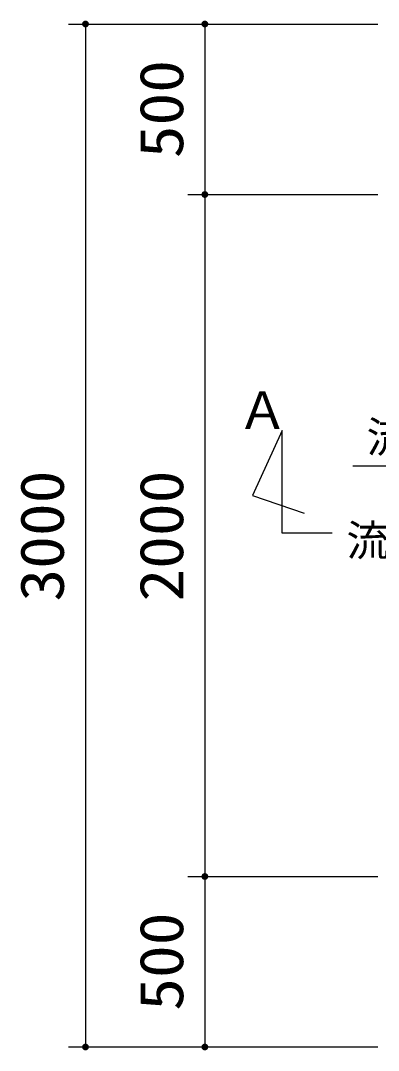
# Model space of a CAD drawing. Units: millimetres, scale not verified. Extents: x -14850 to 14850, y -10500 to 10500.
# Drawn here: x -11813 to -10764, y -1449 to 1571 of the extents above; entities that cross this region are included whole.
import ezdxf
from ezdxf.enums import TextEntityAlignment as Align

# ---------------------------------------------------------------- set-up
doc = ezdxf.new("R2010")
doc.units = ezdxf.units.MM
doc.header["$LTSCALE"] = 50
for name, color, linetype, lineweight in [('0-0_空気管', 3, 'Continuous', 25), ('0-1_機器', 5, 'Continuous', 25), ('0-5_製作', 5, 'Continuous', 25)]:
    doc.layers.add(name, color=color, linetype=linetype, lineweight=lineweight)
doc.styles.add('ＭＳ ゴシック', font='')
doc.styles.get('ＭＳ ゴシック').set_extended_font_data('MS Gothic')

msp = doc.modelspace()

# ---------------------------------------------------------------- linework, layer by layer
at = {"layer": '0-0_空気管'}
msp.add_line((-10427.86, 264.68), (-10839.36, 264.68), dxfattribs=at)
at = {"layer": '0-1_機器', "color": 3}
msp.add_lwpolyline([(-10900.1, 67.88), (-11046.47, 67.88), (-11046.47, 369.38), (-11132.98, 179.04), (-10981.58, 127.14)], dxfattribs=at)
at = {"layer": '0-5_製作', "color": 2}
for p, q in [((-11672.97, 1561.47), (-11272.97, 1561.47)), ((-11622.97, 1561.47), (-11622.97, -1438.53)), ((-11322.97, 1561.47), (-10765.8, 1561.47)), ((-11272.97, 1561.47), (-11272.97, 1061.47)), ((-11322.97, 1061.47), (-10765.8, 1061.47)), ((-11272.97, 1061.47), (-11272.97, -938.53)), ((-11322.97, -938.53), (-10765.8, -938.53)), ((-11272.97, -938.53), (-11272.97, -1438.53)), ((-11672.97, -1438.53), (-11272.97, -1438.53)), ((-11322.97, -1438.53), (-10765.8, -1438.53))]:
    msp.add_line(p, q, dxfattribs=at)
at = {"layer": '0-5_製作'}
for points in [[(-11626.65, 1570.76), (-11622.97, 1561.47), (-11627.78, 1570.23)], [(-11625.45, 1571.15), (-11622.97, 1561.47), (-11626.65, 1570.76)], [(-11624.22, 1571.39), (-11622.97, 1561.47), (-11625.45, 1571.15)], [(-11622.97, 1571.47), (-11622.97, 1561.47), (-11624.22, 1571.39)], [(-11622.34, 1571.45), (-11622.97, 1561.47), (-11622.97, 1571.47)], [(-11621.09, 1571.29), (-11622.97, 1561.47), (-11622.34, 1571.45)], [(-11621.09, 1571.29), (-11612.97, 1561.47), (-11622.97, 1561.47)], [(-11619.88, 1570.98), (-11612.97, 1561.47), (-11621.09, 1571.29)], [(-11618.71, 1570.51), (-11612.97, 1561.47), (-11619.88, 1570.98)], [(-11617.61, 1569.91), (-11612.97, 1561.47), (-11618.71, 1570.51)], [(-11276.65, 1570.76), (-11272.97, 1561.47), (-11277.78, 1570.23)], [(-11275.45, 1571.15), (-11272.97, 1561.47), (-11276.65, 1570.76)], [(-11274.22, 1571.39), (-11272.97, 1561.47), (-11275.45, 1571.15)], [(-11272.97, 1571.47), (-11272.97, 1561.47), (-11274.22, 1571.39)], [(-11272.34, 1571.45), (-11272.97, 1561.47), (-11272.97, 1571.47)], [(-11271.09, 1571.29), (-11272.97, 1561.47), (-11272.34, 1571.45)], [(-11271.09, 1571.29), (-11262.97, 1561.47), (-11272.97, 1561.47)], [(-11269.88, 1570.98), (-11262.97, 1561.47), (-11271.09, 1571.29)], [(-11268.71, 1570.51), (-11262.97, 1561.47), (-11269.88, 1570.98)], [(-11267.61, 1569.91), (-11262.97, 1561.47), (-11268.71, 1570.51)], [(-11632.48, 1564.56), (-11632.97, 1561.47), (-11632.95, 1562.09)], [(-11632.48, 1564.56), (-11622.97, 1561.47), (-11632.97, 1561.47)], [(-11622.97, 1561.47), (-11632.89, 1560.21), (-11632.97, 1561.47)], [(-11632.48, 1564.56), (-11632.95, 1562.09), (-11632.79, 1563.34)], [(-11622.97, 1561.47), (-11632.65, 1558.98), (-11632.89, 1560.21)], [(-11622.97, 1561.47), (-11632.26, 1557.79), (-11632.65, 1558.98)], [(-11632.02, 1565.72), (-11622.97, 1561.47), (-11632.48, 1564.56)], [(-11622.97, 1561.47), (-11631.73, 1556.65), (-11632.26, 1557.79)], [(-11631.41, 1566.82), (-11622.97, 1561.47), (-11632.02, 1565.72)], [(-11622.97, 1561.47), (-11631.06, 1555.59), (-11631.73, 1556.65)], [(-11630.67, 1567.84), (-11622.97, 1561.47), (-11631.41, 1566.82)], [(-11622.97, 1561.47), (-11630.26, 1554.62), (-11631.06, 1555.59)], [(-11629.81, 1568.76), (-11622.97, 1561.47), (-11630.67, 1567.84)], [(-11622.97, 1561.47), (-11629.34, 1553.76), (-11630.26, 1554.62)], [(-11628.84, 1569.56), (-11622.97, 1561.47), (-11629.81, 1568.76)], [(-11622.97, 1561.47), (-11628.32, 1553.02), (-11629.34, 1553.76)], [(-11627.78, 1570.23), (-11622.97, 1561.47), (-11628.84, 1569.56)], [(-11622.97, 1561.47), (-11627.22, 1552.42), (-11628.32, 1553.02)], [(-11622.97, 1561.47), (-11626.06, 1551.96), (-11627.22, 1552.42)], [(-11622.97, 1561.47), (-11624.84, 1551.64), (-11626.06, 1551.96)], [(-11622.97, 1561.47), (-11623.59, 1551.49), (-11624.84, 1551.64)], [(-11622.97, 1551.47), (-11623.59, 1551.49), (-11622.97, 1561.47)], [(-11612.97, 1561.47), (-11622.97, 1551.47), (-11622.97, 1561.47)], [(-11612.97, 1561.47), (-11621.71, 1551.55), (-11622.97, 1551.47)], [(-11612.97, 1561.47), (-11620.48, 1551.78), (-11621.71, 1551.55)], [(-11612.97, 1561.47), (-11619.29, 1552.17), (-11620.48, 1551.78)], [(-11612.97, 1561.47), (-11618.15, 1552.7), (-11619.29, 1552.17)], [(-11612.97, 1561.47), (-11617.09, 1553.38), (-11618.15, 1552.7)], [(-11616.59, 1569.17), (-11612.97, 1561.47), (-11617.61, 1569.91)], [(-11612.97, 1561.47), (-11616.12, 1554.18), (-11617.09, 1553.38)], [(-11615.68, 1568.31), (-11612.97, 1561.47), (-11616.59, 1569.17)], [(-11612.97, 1561.47), (-11615.26, 1555.09), (-11616.12, 1554.18)], [(-11614.88, 1567.34), (-11612.97, 1561.47), (-11615.68, 1568.31)], [(-11612.97, 1561.47), (-11614.52, 1556.11), (-11615.26, 1555.09)], [(-11614.2, 1566.28), (-11612.97, 1561.47), (-11614.88, 1567.34)], [(-11612.97, 1561.47), (-11613.92, 1557.21), (-11614.52, 1556.11)], [(-11613.67, 1565.15), (-11612.97, 1561.47), (-11614.2, 1566.28)], [(-11612.97, 1561.47), (-11613.46, 1558.38), (-11613.92, 1557.21)], [(-11613.28, 1563.95), (-11612.97, 1561.47), (-11613.67, 1565.15)], [(-11612.97, 1561.47), (-11613.14, 1559.59), (-11613.46, 1558.38)], [(-11613.05, 1562.72), (-11612.97, 1561.47), (-11613.28, 1563.95)], [(-11612.99, 1560.84), (-11613.14, 1559.59), (-11612.97, 1561.47)], [(-11282.48, 1564.56), (-11282.97, 1561.47), (-11282.95, 1562.09)], [(-11282.48, 1564.56), (-11272.97, 1561.47), (-11282.97, 1561.47)], [(-11272.97, 1561.47), (-11282.89, 1560.21), (-11282.97, 1561.47)], [(-11282.48, 1564.56), (-11282.95, 1562.09), (-11282.79, 1563.34)], [(-11272.97, 1561.47), (-11282.65, 1558.98), (-11282.89, 1560.21)], [(-11272.97, 1561.47), (-11282.26, 1557.79), (-11282.65, 1558.98)], [(-11282.02, 1565.72), (-11272.97, 1561.47), (-11282.48, 1564.56)], [(-11272.97, 1561.47), (-11281.73, 1556.65), (-11282.26, 1557.79)], [(-11281.41, 1566.82), (-11272.97, 1561.47), (-11282.02, 1565.72)], [(-11272.97, 1561.47), (-11281.06, 1555.59), (-11281.73, 1556.65)], [(-11280.67, 1567.84), (-11272.97, 1561.47), (-11281.41, 1566.82)], [(-11272.97, 1561.47), (-11280.26, 1554.62), (-11281.06, 1555.59)], [(-11279.81, 1568.76), (-11272.97, 1561.47), (-11280.67, 1567.84)], [(-11272.97, 1561.47), (-11279.34, 1553.76), (-11280.26, 1554.62)], [(-11278.84, 1569.56), (-11272.97, 1561.47), (-11279.81, 1568.76)], [(-11272.97, 1561.47), (-11278.32, 1553.02), (-11279.34, 1553.76)], [(-11277.78, 1570.23), (-11272.97, 1561.47), (-11278.84, 1569.56)], [(-11272.97, 1561.47), (-11277.22, 1552.42), (-11278.32, 1553.02)], [(-11272.97, 1561.47), (-11276.06, 1551.96), (-11277.22, 1552.42)], [(-11272.97, 1561.47), (-11274.84, 1551.64), (-11276.06, 1551.96)], [(-11272.97, 1561.47), (-11273.59, 1551.49), (-11274.84, 1551.64)], [(-11272.97, 1551.47), (-11273.59, 1551.49), (-11272.97, 1561.47)], [(-11262.97, 1561.47), (-11272.97, 1551.47), (-11272.97, 1561.47)], [(-11262.97, 1561.47), (-11271.71, 1551.55), (-11272.97, 1551.47)], [(-11262.97, 1561.47), (-11270.48, 1551.78), (-11271.71, 1551.55)], [(-11262.97, 1561.47), (-11269.29, 1552.17), (-11270.48, 1551.78)], [(-11262.97, 1561.47), (-11268.15, 1552.7), (-11269.29, 1552.17)], [(-11262.97, 1561.47), (-11267.09, 1553.38), (-11268.15, 1552.7)], [(-11266.59, 1569.17), (-11262.97, 1561.47), (-11267.61, 1569.91)], [(-11262.97, 1561.47), (-11266.12, 1554.18), (-11267.09, 1553.38)], [(-11265.68, 1568.31), (-11262.97, 1561.47), (-11266.59, 1569.17)], [(-11262.97, 1561.47), (-11265.26, 1555.09), (-11266.12, 1554.18)], [(-11264.88, 1567.34), (-11262.97, 1561.47), (-11265.68, 1568.31)], [(-11262.97, 1561.47), (-11264.52, 1556.11), (-11265.26, 1555.09)], [(-11264.2, 1566.28), (-11262.97, 1561.47), (-11264.88, 1567.34)], [(-11262.97, 1561.47), (-11263.92, 1557.21), (-11264.52, 1556.11)], [(-11263.67, 1565.15), (-11262.97, 1561.47), (-11264.2, 1566.28)], [(-11262.97, 1561.47), (-11263.46, 1558.38), (-11263.92, 1557.21)], [(-11263.28, 1563.95), (-11262.97, 1561.47), (-11263.67, 1565.15)], [(-11262.97, 1561.47), (-11263.14, 1559.59), (-11263.46, 1558.38)], [(-11263.05, 1562.72), (-11262.97, 1561.47), (-11263.28, 1563.95)], [(-11262.99, 1560.84), (-11263.14, 1559.59), (-11262.97, 1561.47)], [(-11282.79, 1063.34), (-11282.97, 1061.47), (-11282.95, 1062.09)], [(-11282.79, 1063.34), (-11272.97, 1061.47), (-11282.97, 1061.47)], [(-11272.97, 1061.47), (-11282.89, 1060.21), (-11282.97, 1061.47)], [(-11272.97, 1061.47), (-11282.65, 1058.98), (-11282.89, 1060.21)], [(-11282.48, 1064.56), (-11272.97, 1061.47), (-11282.79, 1063.34)], [(-11272.97, 1061.47), (-11282.26, 1057.79), (-11282.65, 1058.98)], [(-11282.02, 1065.72), (-11272.97, 1061.47), (-11282.48, 1064.56)], [(-11272.97, 1061.47), (-11281.73, 1056.65), (-11282.26, 1057.79)], [(-11281.41, 1066.83), (-11272.97, 1061.47), (-11282.02, 1065.72)], [(-11272.97, 1061.47), (-11281.06, 1055.59), (-11281.73, 1056.65)], [(-11280.67, 1067.84), (-11272.97, 1061.47), (-11281.41, 1066.83)], [(-11272.97, 1061.47), (-11280.26, 1054.62), (-11281.06, 1055.59)], [(-11279.81, 1068.76), (-11272.97, 1061.47), (-11280.67, 1067.84)], [(-11272.97, 1061.47), (-11279.34, 1053.76), (-11280.26, 1054.62)], [(-11278.84, 1069.56), (-11272.97, 1061.47), (-11279.81, 1068.76)], [(-11272.97, 1061.47), (-11278.32, 1053.02), (-11279.34, 1053.76)], [(-11277.78, 1070.23), (-11272.97, 1061.47), (-11278.84, 1069.56)], [(-11272.97, 1061.47), (-11277.22, 1052.42), (-11278.32, 1053.02)], [(-11276.65, 1070.76), (-11272.97, 1061.47), (-11277.78, 1070.23)], [(-11272.97, 1061.47), (-11276.06, 1051.96), (-11277.22, 1052.42)], [(-11275.45, 1071.15), (-11272.97, 1061.47), (-11276.65, 1070.76)], [(-11272.97, 1061.47), (-11274.84, 1051.64), (-11276.06, 1051.96)], [(-11274.22, 1071.39), (-11272.97, 1061.47), (-11275.45, 1071.15)], [(-11272.97, 1061.47), (-11273.59, 1051.49), (-11274.84, 1051.64)], [(-11272.97, 1071.47), (-11272.97, 1061.47), (-11274.22, 1071.39)], [(-11272.97, 1051.47), (-11273.59, 1051.49), (-11272.97, 1061.47)], [(-11272.34, 1071.45), (-11272.97, 1061.47), (-11272.97, 1071.47)], [(-11271.09, 1071.29), (-11272.97, 1061.47), (-11272.34, 1071.45)], [(-11271.09, 1071.29), (-11262.97, 1061.47), (-11272.97, 1061.47)], [(-11262.97, 1061.47), (-11272.97, 1051.47), (-11272.97, 1061.47)], [(-11262.97, 1061.47), (-11271.71, 1051.55), (-11272.97, 1051.47)], [(-11262.97, 1061.47), (-11270.48, 1051.78), (-11271.71, 1051.55)], [(-11269.88, 1070.98), (-11262.97, 1061.47), (-11271.09, 1071.29)], [(-11262.97, 1061.47), (-11269.29, 1052.17), (-11270.48, 1051.78)], [(-11268.71, 1070.52), (-11262.97, 1061.47), (-11269.88, 1070.98)], [(-11262.97, 1061.47), (-11268.15, 1052.7), (-11269.29, 1052.17)], [(-11267.61, 1069.91), (-11262.97, 1061.47), (-11268.71, 1070.52)], [(-11262.97, 1061.47), (-11267.09, 1053.38), (-11268.15, 1052.7)], [(-11266.59, 1069.17), (-11262.97, 1061.47), (-11267.61, 1069.91)], [(-11262.97, 1061.47), (-11266.12, 1054.18), (-11267.09, 1053.38)], [(-11265.68, 1068.31), (-11262.97, 1061.47), (-11266.59, 1069.17)], [(-11262.97, 1061.47), (-11265.26, 1055.09), (-11266.12, 1054.18)], [(-11264.88, 1067.34), (-11262.97, 1061.47), (-11265.68, 1068.31)], [(-11262.97, 1061.47), (-11264.52, 1056.11), (-11265.26, 1055.09)], [(-11264.2, 1066.28), (-11262.97, 1061.47), (-11264.88, 1067.34)], [(-11262.97, 1061.47), (-11263.92, 1057.21), (-11264.52, 1056.11)], [(-11263.67, 1065.15), (-11262.97, 1061.47), (-11264.2, 1066.28)], [(-11262.97, 1061.47), (-11263.46, 1058.38), (-11263.92, 1057.21)], [(-11263.28, 1063.95), (-11262.97, 1061.47), (-11263.67, 1065.15)], [(-11262.97, 1061.47), (-11263.14, 1059.59), (-11263.46, 1058.38)], [(-11263.05, 1062.72), (-11262.97, 1061.47), (-11263.28, 1063.95)], [(-11262.97, 1061.47), (-11262.99, 1060.84), (-11263.14, 1059.59)], [(-11282.48, -935.44), (-11272.97, -938.53), (-11282.79, -936.66)], [(-11282.02, -934.28), (-11272.97, -938.53), (-11282.48, -935.44)], [(-11281.41, -933.18), (-11272.97, -938.53), (-11282.02, -934.28)], [(-11280.67, -932.16), (-11272.97, -938.53), (-11281.41, -933.18)], [(-11279.81, -931.24), (-11272.97, -938.53), (-11280.67, -932.16)], [(-11278.84, -930.44), (-11272.97, -938.53), (-11279.81, -931.24)], [(-11277.78, -929.77), (-11272.97, -938.53), (-11278.84, -930.44)], [(-11276.65, -929.24), (-11272.97, -938.53), (-11277.78, -929.77)], [(-11275.45, -928.85), (-11272.97, -938.53), (-11276.65, -929.24)], [(-11274.22, -928.61), (-11272.97, -938.53), (-11275.45, -928.85)], [(-11272.97, -928.53), (-11272.97, -938.53), (-11274.22, -928.61)], [(-11272.97, -928.53), (-11262.97, -938.53), (-11272.97, -938.53)], [(-11272.34, -928.55), (-11262.97, -938.53), (-11272.97, -928.53)], [(-11271.09, -928.71), (-11262.97, -938.53), (-11272.34, -928.55)], [(-11269.88, -929.02), (-11262.97, -938.53), (-11271.09, -928.71)], [(-11268.71, -929.49), (-11262.97, -938.53), (-11269.88, -929.02)], [(-11267.61, -930.09), (-11262.97, -938.53), (-11268.71, -929.49)], [(-11266.59, -930.83), (-11262.97, -938.53), (-11267.61, -930.09)], [(-11265.68, -931.69), (-11262.97, -938.53), (-11266.59, -930.83)], [(-11264.88, -932.66), (-11262.97, -938.53), (-11265.68, -931.69)], [(-11264.2, -933.72), (-11262.97, -938.53), (-11264.88, -932.66)], [(-11263.67, -934.85), (-11262.97, -938.53), (-11264.2, -933.72)], [(-11263.28, -936.05), (-11262.97, -938.53), (-11263.67, -934.85)], [(-11263.05, -937.28), (-11262.97, -938.53), (-11263.28, -936.05)], [(-11282.95, -937.91), (-11272.97, -938.53), (-11282.97, -938.53)], [(-11282.97, -938.53), (-11282.65, -941.02), (-11282.89, -939.79)], [(-11272.97, -938.53), (-11282.65, -941.02), (-11282.97, -938.53)], [(-11282.79, -936.66), (-11272.97, -938.53), (-11282.95, -937.91)], [(-11272.97, -938.53), (-11282.26, -942.21), (-11282.65, -941.02)], [(-11272.97, -938.53), (-11281.73, -943.35), (-11282.26, -942.21)], [(-11272.97, -938.53), (-11281.06, -944.41), (-11281.73, -943.35)], [(-11272.97, -938.53), (-11280.26, -945.38), (-11281.06, -944.41)], [(-11272.97, -938.53), (-11279.34, -946.24), (-11280.26, -945.38)], [(-11272.97, -938.53), (-11278.32, -946.98), (-11279.34, -946.24)], [(-11272.97, -938.53), (-11277.22, -947.58), (-11278.32, -946.98)], [(-11272.97, -938.53), (-11276.06, -948.04), (-11277.22, -947.58)], [(-11272.97, -938.53), (-11274.84, -948.36), (-11276.06, -948.04)], [(-11272.97, -938.53), (-11273.59, -948.51), (-11274.84, -948.36)], [(-11272.97, -938.53), (-11272.97, -948.53), (-11273.59, -948.51)], [(-11272.97, -938.53), (-11271.71, -948.45), (-11272.97, -948.53)], [(-11262.97, -938.53), (-11271.71, -948.45), (-11272.97, -938.53)], [(-11262.97, -938.53), (-11270.48, -948.22), (-11271.71, -948.45)], [(-11262.97, -938.53), (-11269.29, -947.83), (-11270.48, -948.22)], [(-11262.97, -938.53), (-11268.15, -947.3), (-11269.29, -947.83)], [(-11262.97, -938.53), (-11267.09, -946.62), (-11268.15, -947.3)], [(-11262.97, -938.53), (-11266.12, -945.82), (-11267.09, -946.62)], [(-11262.97, -938.53), (-11265.26, -944.91), (-11266.12, -945.82)], [(-11262.97, -938.53), (-11264.52, -943.89), (-11265.26, -944.91)], [(-11262.97, -938.53), (-11263.92, -942.79), (-11264.52, -943.89)], [(-11262.97, -938.53), (-11263.46, -941.62), (-11263.92, -942.79)], [(-11262.97, -938.53), (-11263.14, -940.41), (-11263.46, -941.62)], [(-11262.97, -938.53), (-11262.99, -939.16), (-11263.14, -940.41)], [(-11632.95, -1437.91), (-11622.97, -1438.53), (-11632.97, -1438.53)], [(-11632.97, -1438.53), (-11632.65, -1441.02), (-11632.89, -1439.79)], [(-11622.97, -1438.53), (-11632.65, -1441.02), (-11632.97, -1438.53)], [(-11632.79, -1436.66), (-11622.97, -1438.53), (-11632.95, -1437.91)], [(-11632.48, -1435.44), (-11622.97, -1438.53), (-11632.79, -1436.66)], [(-11622.97, -1438.53), (-11632.26, -1442.21), (-11632.65, -1441.02)], [(-11632.02, -1434.28), (-11622.97, -1438.53), (-11632.48, -1435.44)], [(-11622.97, -1438.53), (-11631.73, -1443.35), (-11632.26, -1442.21)], [(-11631.41, -1433.17), (-11622.97, -1438.53), (-11632.02, -1434.28)], [(-11622.97, -1438.53), (-11631.06, -1444.41), (-11631.73, -1443.35)], [(-11630.67, -1432.16), (-11622.97, -1438.53), (-11631.41, -1433.17)], [(-11622.97, -1438.53), (-11630.26, -1445.38), (-11631.06, -1444.41)], [(-11629.81, -1431.24), (-11622.97, -1438.53), (-11630.67, -1432.16)], [(-11622.97, -1438.53), (-11629.34, -1446.24), (-11630.26, -1445.38)], [(-11628.84, -1430.44), (-11622.97, -1438.53), (-11629.81, -1431.24)], [(-11622.97, -1438.53), (-11628.32, -1446.98), (-11629.34, -1446.24)], [(-11627.78, -1429.77), (-11622.97, -1438.53), (-11628.84, -1430.44)], [(-11622.97, -1438.53), (-11627.22, -1447.58), (-11628.32, -1446.98)], [(-11626.65, -1429.24), (-11622.97, -1438.53), (-11627.78, -1429.77)], [(-11622.97, -1438.53), (-11626.06, -1448.04), (-11627.22, -1447.58)], [(-11625.45, -1428.85), (-11622.97, -1438.53), (-11626.65, -1429.24)], [(-11622.97, -1438.53), (-11624.84, -1448.36), (-11626.06, -1448.04)], [(-11624.22, -1428.61), (-11622.97, -1438.53), (-11625.45, -1428.85)], [(-11622.97, -1438.53), (-11623.59, -1448.51), (-11624.84, -1448.36)], [(-11622.97, -1428.53), (-11622.97, -1438.53), (-11624.22, -1428.61)], [(-11622.97, -1438.53), (-11622.97, -1448.53), (-11623.59, -1448.51)], [(-11622.97, -1428.53), (-11612.97, -1438.53), (-11622.97, -1438.53)], [(-11622.34, -1428.55), (-11612.97, -1438.53), (-11622.97, -1428.53)], [(-11622.97, -1438.53), (-11621.71, -1448.45), (-11622.97, -1448.53)], [(-11612.97, -1438.53), (-11621.71, -1448.45), (-11622.97, -1438.53)], [(-11621.09, -1428.71), (-11612.97, -1438.53), (-11622.34, -1428.55)], [(-11612.97, -1438.53), (-11620.48, -1448.22), (-11621.71, -1448.45)], [(-11619.88, -1429.02), (-11612.97, -1438.53), (-11621.09, -1428.71)], [(-11612.97, -1438.53), (-11619.29, -1447.83), (-11620.48, -1448.22)], [(-11618.71, -1429.48), (-11612.97, -1438.53), (-11619.88, -1429.02)], [(-11612.97, -1438.53), (-11618.15, -1447.3), (-11619.29, -1447.83)], [(-11617.61, -1430.09), (-11612.97, -1438.53), (-11618.71, -1429.48)], [(-11612.97, -1438.53), (-11617.09, -1446.62), (-11618.15, -1447.3)], [(-11616.59, -1430.83), (-11612.97, -1438.53), (-11617.61, -1430.09)], [(-11612.97, -1438.53), (-11616.12, -1445.82), (-11617.09, -1446.62)], [(-11615.68, -1431.69), (-11612.97, -1438.53), (-11616.59, -1430.83)], [(-11612.97, -1438.53), (-11615.26, -1444.91), (-11616.12, -1445.82)], [(-11614.88, -1432.66), (-11612.97, -1438.53), (-11615.68, -1431.69)], [(-11612.97, -1438.53), (-11614.52, -1443.89), (-11615.26, -1444.91)], [(-11614.2, -1433.72), (-11612.97, -1438.53), (-11614.88, -1432.66)], [(-11612.97, -1438.53), (-11613.92, -1442.79), (-11614.52, -1443.89)], [(-11613.67, -1434.85), (-11612.97, -1438.53), (-11614.2, -1433.72)], [(-11612.97, -1438.53), (-11613.46, -1441.62), (-11613.92, -1442.79)], [(-11613.28, -1436.05), (-11612.97, -1438.53), (-11613.67, -1434.85)], [(-11612.97, -1438.53), (-11613.14, -1440.41), (-11613.46, -1441.62)], [(-11613.05, -1437.28), (-11612.97, -1438.53), (-11613.28, -1436.05)], [(-11612.97, -1438.53), (-11612.99, -1439.16), (-11613.14, -1440.41)], [(-11282.95, -1437.91), (-11272.97, -1438.53), (-11282.97, -1438.53)], [(-11282.97, -1438.53), (-11282.65, -1441.02), (-11282.89, -1439.79)], [(-11282.97, -1438.53), (-11282.26, -1442.21), (-11282.65, -1441.02)], [(-11272.97, -1438.53), (-11282.26, -1442.21), (-11282.97, -1438.53)], [(-11282.79, -1436.66), (-11272.97, -1438.53), (-11282.95, -1437.91)], [(-11282.48, -1435.44), (-11272.97, -1438.53), (-11282.79, -1436.66)], [(-11282.02, -1434.28), (-11272.97, -1438.53), (-11282.48, -1435.44)], [(-11272.97, -1438.53), (-11281.73, -1443.35), (-11282.26, -1442.21)], [(-11281.41, -1433.17), (-11272.97, -1438.53), (-11282.02, -1434.28)], [(-11272.97, -1438.53), (-11281.06, -1444.41), (-11281.73, -1443.35)], [(-11280.67, -1432.16), (-11272.97, -1438.53), (-11281.41, -1433.17)], [(-11272.97, -1438.53), (-11280.26, -1445.38), (-11281.06, -1444.41)], [(-11279.81, -1431.24), (-11272.97, -1438.53), (-11280.67, -1432.16)], [(-11272.97, -1438.53), (-11279.34, -1446.24), (-11280.26, -1445.38)], [(-11278.84, -1430.44), (-11272.97, -1438.53), (-11279.81, -1431.24)], [(-11272.97, -1438.53), (-11278.32, -1446.98), (-11279.34, -1446.24)], [(-11277.78, -1429.77), (-11272.97, -1438.53), (-11278.84, -1430.44)], [(-11272.97, -1438.53), (-11277.22, -1447.58), (-11278.32, -1446.98)], [(-11276.65, -1429.24), (-11272.97, -1438.53), (-11277.78, -1429.77)], [(-11272.97, -1438.53), (-11276.06, -1448.04), (-11277.22, -1447.58)], [(-11275.45, -1428.85), (-11272.97, -1438.53), (-11276.65, -1429.24)], [(-11272.97, -1438.53), (-11274.84, -1448.36), (-11276.06, -1448.04)], [(-11274.22, -1428.61), (-11272.97, -1438.53), (-11275.45, -1428.85)], [(-11272.97, -1438.53), (-11273.59, -1448.51), (-11274.84, -1448.36)], [(-11274.22, -1428.61), (-11272.97, -1428.53), (-11272.97, -1438.53)], [(-11272.97, -1438.53), (-11272.97, -1448.53), (-11273.59, -1448.51)], [(-11272.97, -1428.53), (-11262.97, -1438.53), (-11272.97, -1438.53)], [(-11272.34, -1428.55), (-11262.97, -1438.53), (-11272.97, -1428.53)], [(-11272.97, -1438.53), (-11271.71, -1448.45), (-11272.97, -1448.53)], [(-11272.97, -1438.53), (-11270.48, -1448.22), (-11271.71, -1448.45)], [(-11262.97, -1438.53), (-11270.48, -1448.22), (-11272.97, -1438.53)], [(-11271.09, -1428.71), (-11262.97, -1438.53), (-11272.34, -1428.55)], [(-11269.88, -1429.02), (-11262.97, -1438.53), (-11271.09, -1428.71)], [(-11262.97, -1438.53), (-11269.29, -1447.83), (-11270.48, -1448.22)], [(-11268.71, -1429.48), (-11262.97, -1438.53), (-11269.88, -1429.02)], [(-11262.97, -1438.53), (-11268.15, -1447.3), (-11269.29, -1447.83)], [(-11267.61, -1430.09), (-11262.97, -1438.53), (-11268.71, -1429.48)], [(-11262.97, -1438.53), (-11267.09, -1446.62), (-11268.15, -1447.3)], [(-11266.59, -1430.83), (-11262.97, -1438.53), (-11267.61, -1430.09)], [(-11262.97, -1438.53), (-11266.12, -1445.82), (-11267.09, -1446.62)], [(-11265.68, -1431.69), (-11262.97, -1438.53), (-11266.59, -1430.83)], [(-11262.97, -1438.53), (-11265.26, -1444.91), (-11266.12, -1445.82)], [(-11264.88, -1432.66), (-11262.97, -1438.53), (-11265.68, -1431.69)], [(-11262.97, -1438.53), (-11264.52, -1443.89), (-11265.26, -1444.91)], [(-11264.2, -1433.72), (-11262.97, -1438.53), (-11264.88, -1432.66)], [(-11262.97, -1438.53), (-11263.92, -1442.79), (-11264.52, -1443.89)], [(-11263.67, -1434.85), (-11262.97, -1438.53), (-11264.2, -1433.72)], [(-11262.97, -1438.53), (-11263.46, -1441.62), (-11263.92, -1442.79)], [(-11263.28, -1436.05), (-11262.97, -1438.53), (-11263.67, -1434.85)], [(-11262.97, -1438.53), (-11263.14, -1440.41), (-11263.46, -1441.62)], [(-11263.28, -1436.05), (-11263.05, -1437.28), (-11262.97, -1438.53)], [(-11262.97, -1438.53), (-11262.99, -1439.16), (-11263.14, -1440.41)]]:
    msp.add_solid(points, dxfattribs=at)

# ---------------------------------------------------------------- texts
at = {"layer": '0-0_空気管', "color": 4, "style": 'ＭＳ ゴシック'}
for s, p in [('流入管', (-10798.71, 277.13)), ('流入', (-10857.79, -26.27))]:
    msp.add_text(s, height=91.79, dxfattribs=at).set_placement(p, align=Align.BOTTOM_LEFT)
at = {"layer": '0-1_機器', "color": 4, "style": 'ＭＳ ゴシック'}
msp.add_text('Ａ', height=110, dxfattribs=at).set_placement((-11178.63, 341.03), align=Align.BOTTOM_LEFT)
at = {"layer": '0-5_製作', "color": 4, "style": 'ＭＳ ゴシック', "width": 1.1}
for s, p in [('500', (-11297.97, 1167.72)), ('3000', (-11647.97, -132.28)), ('2000', (-11297.97, -132.28)), ('500', (-11297.97, -1332.28))]:
    msp.add_text(s, height=128.4, rotation=90, dxfattribs=at).set_placement(p, align=Align.BOTTOM_LEFT)

doc.saveas('drawing.dxf')
